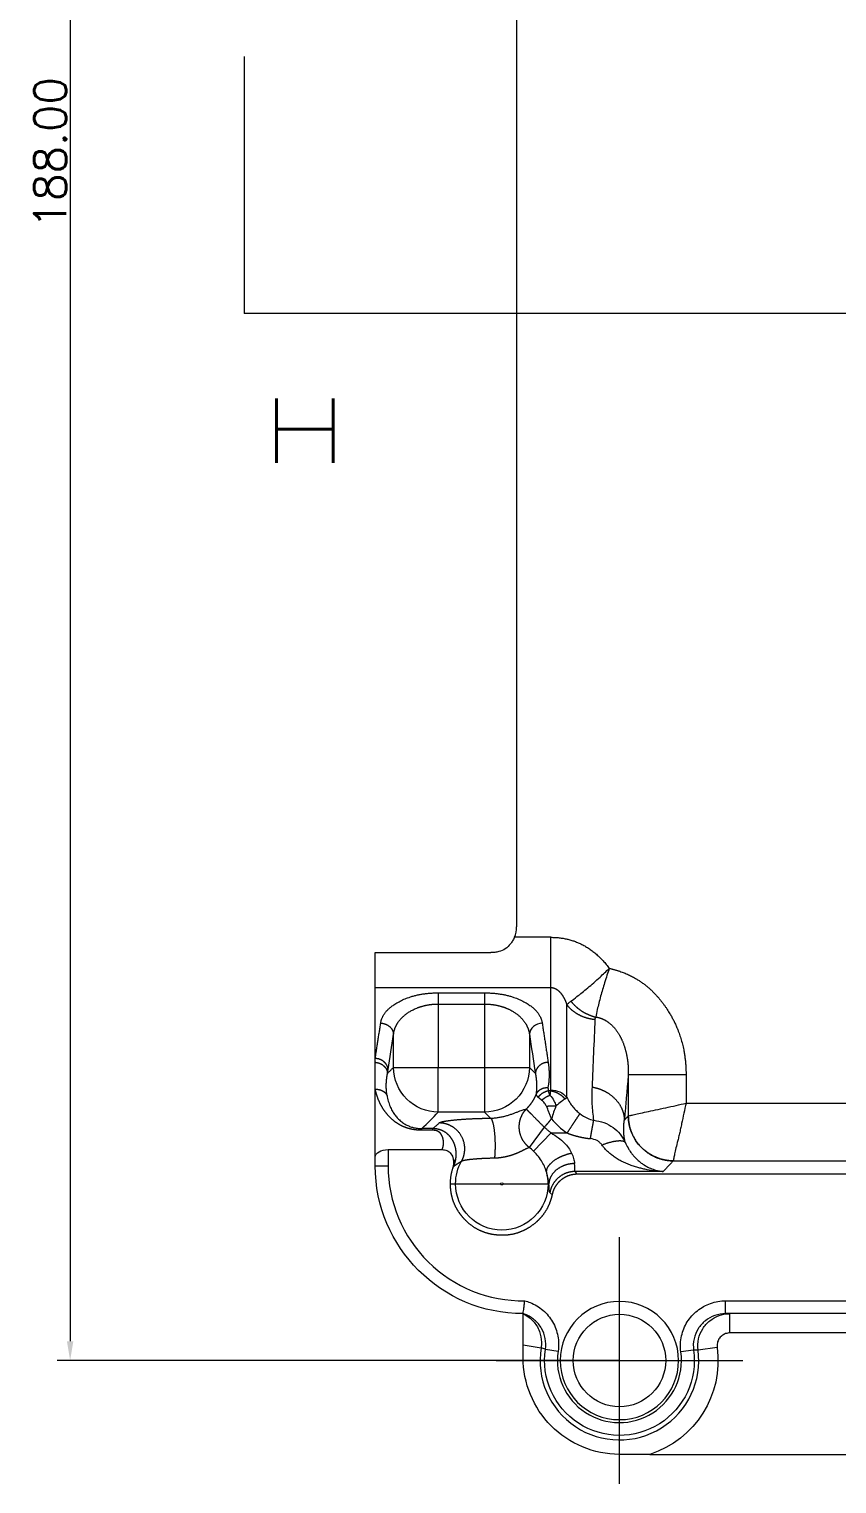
# Model space of a CAD drawing. Header units: millimetres. Extents: x 958 to 3026, y 447 to 1692.
# Drawn here: x 1349 to 1411.9, y 855.5 to 968.7 of the extents above; entities that cross this region are included whole.
import ezdxf
from ezdxf.lldxf.tags import DXFTag

# ---------------------------------------------------------------- set-up
doc = ezdxf.new("R2010")
doc.units = ezdxf.units.MM
for name, color, linetype, true_color in [('1', 7, 'Continuous', 0xffffff), ('2', 7, 'Continuous', 0xffffff), ('Top', 7, 'Continuous', 0xffffff)]:
    doc.layers.add(name, color=color, linetype=linetype, true_color=true_color)
doc.layers.add('尺寸线层2', color=3, linetype='Continuous')
doc.styles.get("Standard").update_dxf_attribs({"font": 'txt', "bigfont": 'gbcbig.shx'})
doc.styles.add('标准', font='txt.shx')
tags = doc.linetypes.add('PHANTOM', pattern=[50.5, 18, -6.5, 6.5, -6.5, 6.5, -6.5]).pattern_tags.tags
tags[14:15] = [DXFTag(74, 4), DXFTag(75, 0), DXFTag(340, '0'), DXFTag(46, 0.0), DXFTag(50, 0.0), DXFTag(44, 0.0), DXFTag(45, 0.0)]
tags[12:13] = [DXFTag(74, 4), DXFTag(75, 0), DXFTag(340, '0'), DXFTag(46, 0.0), DXFTag(50, 0.0), DXFTag(44, 0.0), DXFTag(45, 0.0)]
tags[10:11] = [DXFTag(74, 4), DXFTag(75, 0), DXFTag(340, '0'), DXFTag(46, 0.0), DXFTag(50, 0.0), DXFTag(44, 0.0), DXFTag(45, 0.0)]
tags[8:9] = [DXFTag(74, 4), DXFTag(75, 0), DXFTag(340, '0'), DXFTag(46, 0.0), DXFTag(50, 0.0), DXFTag(44, 0.0), DXFTag(45, 0.0)]
tags[6:7] = [DXFTag(74, 4), DXFTag(75, 0), DXFTag(340, '0'), DXFTag(46, 0.0), DXFTag(50, 0.0), DXFTag(44, 0.0), DXFTag(45, 0.0)]
tags[4:5] = [DXFTag(74, 4), DXFTag(75, 0), DXFTag(340, '0'), DXFTag(46, 0.0), DXFTag(50, 0.0), DXFTag(44, 0.0), DXFTag(45, 0.0)]
doc.dimstyles.new('小粟 Standard', dxfattribs={"dimtxt": 2.5, "dimasz": 1.5, "dimexe": 1, "dimexo": 0.05, "dimgap": 0.3, "dimtad": 1, "dimzin": 0, "dimdsep": 46, "dimtxsty": 'Standard', "dimcen": 0.09, "dimadec": 1, "dimazin": 0, "dimtfac": 1, "dimtmove": 0, "dimatfit": 3, "dimfxl": 1, "dimtolj": 1, "dimtzin": 0, "dimlwd": 13, "dimlwe": 13, "dimarcsym": 0})

# ---------------------------------------------------------------- blocks, each defined once
blk = doc.blocks.new('ASSORTED_DRAFT1')
at = {"color": 18, "lineweight": 18}
blk.add_solid([(372.33, 201.2), (372.86, 197.2), (371.8, 197.2), (372.33, 201.2)], dxfattribs=at)
blk = doc.blocks.new('*D81')
at = {"layer": 'Defpoints', "color": 0}
for p in [(1394.93, 1053.09), (1352.18, 865.09), (1394.93, 865.09)]:
    blk.add_point(p, dxfattribs=at)
at = {"layer": '尺寸线层2', "color": 0, "lineweight": 13}
for p, q in [((1394.88, 1053.09), (1351.18, 1053.09)), ((1352.18, 1051.59), (1352.18, 866.59)), ((1394.88, 865.09), (1351.18, 865.09))]:
    blk.add_line(p, q, dxfattribs=at)
at = {"layer": '尺寸线层2', "color": 0}
for points in [[(1351.93, 1051.59), (1352.43, 1051.59), (1352.18, 1053.09)], [(1351.93, 866.59), (1352.43, 866.59), (1352.18, 865.09)]]:
    blk.add_solid(points, dxfattribs=at)
at = {"layer": '尺寸线层2', "color": 0, "insert": (1350.63, 959.09), "char_height": 2.5, "attachment_point": 5, "rotation": 90, "style": '标准'}
blk.add_mtext('\\A1;188.00', dxfattribs=at)

msp = doc.modelspace()

# ---------------------------------------------------------------- linework, layer by layer
at = {"layer": '1', "color": 32, "linetype": 'Continuous', "lineweight": 13}
for p in [(1365.715, 966.584), (1563.426, 946.584)]:
    msp.add_line(p, (1365.715, 946.584), dxfattribs=at)
at = {"layer": '1', "color": 5, "linetype": 'PHANTOM', "lineweight": 13, "ltscale": 0.12}
msp.add_line((1385.326, 865.088), (1404.526, 865.088), dxfattribs=at)
at = {"layer": '2', "color": 7, "linetype": 'Continuous', "lineweight": 20}
for p, q in [((1386.926, 1019.338), (1386.926, 898.838)), ((1375.926, 896.838), (1384.926, 896.838)), ((1388.243, 881.386), (1389.611, 882.799)), ((1375.926, 880.238), (1375.926, 880.931)), ((1376.926, 881.504), (1381.132, 881.504)), ((1414.369, 879.586), (1391.642, 879.586)), ((1445.672, 868.738), (1403.181, 868.738)), ((1397.291, 857.788), (1451.562, 857.788))]:
    msp.add_line(p, q, dxfattribs=at)
at = {"layer": '2', "color": 155, "linetype": 'Continuous', "lineweight": 13}
for p, q in [((1389.58, 898.029), (1386.756, 898.029)), ((1375.926, 894.124), (1389.58, 894.124)), ((1380.83, 893.704), (1384.433, 893.704)), ((1389.58, 886.152), (1389.58, 894.124)), ((1380.83, 892.837), (1380.83, 887.901)), ((1380.83, 892.837), (1384.433, 892.837)), ((1384.433, 892.837), (1384.433, 887.901)), ((1390.827, 885.574), (1390.827, 892.787)), ((1377.343, 887.901), (1377.343, 890.484)), ((1387.92, 890.484), (1387.92, 887.901)), ((1377.343, 887.901), (1380.83, 887.901)), ((1380.83, 884.414), (1380.83, 887.901)), ((1380.83, 887.901), (1384.433, 887.901)), ((1384.433, 887.901), (1387.92, 887.901)), ((1384.433, 887.901), (1384.433, 884.414)), ((1395.617, 887.339), (1395.617, 884.131)), ((1400.111, 887.339), (1400.111, 885.129)), ((1389.563, 886.089), (1389.4, 886.089)), ((1384.433, 884.414), (1380.83, 884.414)), ((1400.111, 885.129), (1413.214, 885.129)), ((1389.076, 883.254), (1387.899, 881.679)), ((1380.407, 883.14), (1379.556, 883.14)), ((1380.407, 883.012), (1379.556, 883.012)), ((1389.611, 882.799), (1390.854, 882.799)), ((1376.926, 881.504), (1376.926, 880.238)), ((1375.926, 880.238), (1376.926, 880.238)), ((1398.336, 879.803), (1391.478, 879.803)), ((1399.113, 880.636), (1413.214, 880.636)), ((1381.776, 878.838), (1382.176, 878.838)), ((1382.176, 878.838), (1385.672, 878.838)), ((1385.881, 878.838), (1389.377, 878.838)), ((1389.436, 878.838), (1389.377, 878.838)), ((1403.181, 868.738), (1403.181, 869.738)), ((1403.181, 869.738), (1445.672, 869.738)), ((1403.525, 867.238), (1403.525, 868.738)), ((1387.426, 866.303), (1388.83, 866.075)), ((1413.226, 867.238), (1403.525, 867.238)), ((1389.165, 865.969), (1390.153, 865.818)), ((1400.699, 865.893), (1399.709, 865.755)), ((1402.532, 866.106), (1401.047, 865.907))]:
    msp.add_line(p, q, dxfattribs=at)
at = {"layer": '2', "color": 7, "linetype": 'Continuous', "lineweight": 20, "extrusion": (0, 0, -1)}
msp.add_circle((-1394.926, 865.088), 4.6, dxfattribs=at)
at = {"layer": '2', "color": 7, "linetype": 'Continuous', "lineweight": 20}
msp.add_circle((1394.926, 865.088), 3.6, dxfattribs=at)
at = {"layer": '2', "color": 155, "linetype": 'Continuous', "lineweight": 13}
for centre, radius, start, end in [((1385.776, 878.838), 3.546, 45.93328, 53.23075), ((1387.426, 880.238), 10.5, 180, 270.73544), ((1385.776, 878.838), 3.6, 0, 14.03539), ((1394.926, 865.088), 6.176, 170.80257, 7.62041), ((1394.926, 865.088), 4.829, 171.30398, 7.94053)]:
    msp.add_arc(centre, radius, start, end, dxfattribs=at)
at = {"layer": '2', "color": 7, "linetype": 'Continuous', "lineweight": 20, "extrusion": (0, 0, -1)}
msp.add_arc((-1387.426, 880.238), 11.5, 270, 0, dxfattribs=at)
at = {"layer": '2', "color": 155, "linetype": 'Continuous', "lineweight": 13, "extrusion": (0, 0, -1)}
for centre, radius, start, end in [((-1385.776, 878.838), 3.6, 0, 29.44379), ((-1385.776, 878.838), 3.6, 180, 0), ((-1394.926, 865.088), 5.828, 172.05947, 8.69602), ((-1394.926, 865.088), 7.673, 172.37959, 252.0507)]:
    msp.add_arc(centre, radius, start, end, dxfattribs=at)
at = {"layer": '2', "color": 7, "linetype": 'Continuous', "lineweight": 20, "extrusion": (0, 0, -1)}
msp.add_ellipse((1376.926, 880.931), major_axis=(-1, 0), ratio=0.5727054, start_param=0, end_param=1.5707963, dxfattribs=at)
at = {"layer": '2', "color": 7, "linetype": 'Continuous', "lineweight": 20}
for points, degree, knots in [([(1386.756, 898.029), (1386.711, 897.936), (1386.623, 897.754), (1386.403, 897.435), (1386.058, 897.11), (1385.62, 896.921), (1385.299, 896.861), (1385.096, 896.841), (1384.991, 896.839), (1384.926, 896.838)], 3, [0, 0, 0, 0, 0.1332817, 0.2596406, 0.4983963, 0.7371991, 0.8643377, 0.9174623, 1, 1, 1, 1]), ([(1391.15, 893.057), (1391.298, 893.168), (1391.651, 893.433), (1392.436, 894.065), (1393.324, 894.838), (1393.897, 895.381), (1394.139, 895.61)], 3, [0, 0, 0, 0, 0.2117406, 0.5021354, 0.78966, 1, 1, 1, 1]), ([(1394.139, 895.61), (1394.078, 895.433), (1393.95, 895.06), (1393.713, 894.32), (1393.436, 893.376), (1393.206, 892.442), (1393.117, 892.01), (1393.079, 891.825)], 3, [0, 0, 0, 0, 0.1182801, 0.2491641, 0.4981889, 0.7850853, 1, 1, 1, 1]), ([(1389.58, 894.124), (1389.706, 894.124), (1389.832, 894.098), (1389.955, 894.045), (1390.25, 893.852), (1390.5, 893.531), (1390.63, 893.304), (1390.738, 893.054), (1390.827, 892.787)], 5, [0, 0, 0, 0, 0, 0, 0.3975342, 0.3975342, 0.3975342, 1, 1, 1, 1, 1, 1]), ([(1380.83, 884.414), (1379.921, 884.421), (1379.018, 884.8), (1377.729, 886.09), (1377.35, 886.993), (1377.343, 887.901)], 3, [0, 0, 0, 0, 0.5, 0.5, 1, 1, 1, 1]), ([(1387.92, 887.901), (1387.913, 886.993), (1387.534, 886.09), (1386.245, 884.8), (1385.342, 884.421), (1384.433, 884.414)], 3, [0, 0, 0, 0, 0.5, 0.5, 1, 1, 1, 1]), ([(1387.899, 881.679), (1387.637, 881.886), (1387.417, 882.15), (1387.254, 882.457), (1387.065, 883.121), (1387.152, 883.803), (1387.267, 884.129), (1387.445, 884.419), (1387.674, 884.659)], 5, [0, 0, 0, 0, 0, 0, 0.5, 0.5, 0.5, 1, 1, 1, 1, 1, 1]), ([(1389.639, 883.914), (1389.606, 884), (1389.541, 884.17), (1389.41, 884.5), (1389.311, 884.733), (1389.247, 884.887)], 3, [0, 0, 0, 0, 0.2578366, 0.5103683, 1, 1, 1, 1]), ([(1389.984, 884.906), (1389.925, 884.743), (1389.808, 884.422), (1389.695, 884.081), (1389.639, 883.914)], 3, [0, 0, 0, 0, 0.50729, 1, 1, 1, 1]), ([(1381.132, 881.504), (1381.258, 881.489), (1381.515, 881.457), (1381.856, 881.185), (1381.955, 880.915), (1382.008, 880.769)], 3, [0, 0, 0, 0, 0.3050708, 0.6268188, 1, 1, 1, 1]), ([(1385.205, 880.862), (1385.266, 880.864), (1385.334, 880.866), (1385.423, 880.871), (1385.609, 880.887), (1385.748, 880.906), (1385.805, 880.915), (1385.885, 880.928), (1385.954, 880.941), (1385.978, 880.946), (1386.079, 880.966), (1386.162, 880.985), (1386.219, 880.999), (1386.404, 881.047), (1386.545, 881.091), (1386.635, 881.122), (1386.904, 881.219), (1387.099, 881.305), (1387.218, 881.361), (1387.49, 881.494), (1387.676, 881.591), (1387.768, 881.636), (1387.842, 881.665), (1387.899, 881.679)], 5, [0, 0, 0, 0, 0, 0, 0.0277996, 0.0277996, 0.0277996, 0.0533698, 0.0533698, 0.0533698, 0.0684282, 0.0684282, 0.0684282, 0.1194469, 0.1194469, 0.1194469, 0.2442093, 0.2442093, 0.2442093, 0.5307488, 0.5307488, 0.5307488, 1, 1, 1, 1, 1, 1]), ([(1398.336, 879.803), (1398.127, 879.815), (1397.704, 879.837), (1397.178, 879.92), (1396.753, 880.01), (1396.43, 880.093), (1396.153, 880.175), (1395.936, 880.246), (1395.581, 880.368), (1395.183, 880.537), (1394.747, 880.783), (1394.455, 880.978), (1394.191, 881.186), (1393.954, 881.405), (1393.743, 881.63), (1393.619, 881.792), (1393.56, 881.87)], 3, [0, 0, 0, 0, 0.1217853, 0.2458953, 0.3087614, 0.3721157, 0.4359192, 0.4725654, 0.5001327, 0.6453621, 0.7128242, 0.7768779, 0.8375648, 0.8949349, 0.9490518, 1, 1, 1, 1]), ([(1382.641, 880.608), (1382.682, 880.642), (1382.785, 880.676), (1382.951, 880.709), (1383.384, 880.769), (1384.021, 880.817), (1384.373, 880.838), (1384.774, 880.854), (1385.205, 880.862)], 5, [0, 0, 0, 0, 0, 0, 0.5131493, 0.5131493, 0.5131493, 1, 1, 1, 1, 1, 1]), ([(1389.689, 878.004), (1389.649, 877.817), (1389.54, 877.461), (1389.334, 876.954), (1389.011, 876.457), (1388.745, 876.142), (1388.393, 875.795), (1387.895, 875.433), (1387.472, 875.203), (1386.958, 874.99), (1386.27, 874.845), (1385.638, 874.831), (1385.073, 874.89), (1384.605, 875.002), (1384.08, 875.187), (1383.472, 875.54), (1382.993, 875.952), (1382.686, 876.292), (1382.426, 876.631), (1382.143, 877.114), (1381.905, 877.736), (1381.809, 878.274), (1381.776, 878.646), (1381.776, 878.838)], 2, [0, 0, 0, 0.03125, 0.0625, 0.125, 0.1658163, 0.1964286, 0.25, 0.2966472, 0.3316327, 0.3928571, 0.4540816, 0.5, 0.5466472, 0.5816327, 0.6428571, 0.7040816, 0.75, 0.7785714, 0.8214286, 0.875, 0.9375, 0.96875, 1, 1, 1]), ([(1391.642, 879.586), (1391.554, 879.586), (1391.382, 879.572), (1391.132, 879.53), (1390.795, 879.411), (1390.503, 879.236), (1390.323, 879.09), (1390.179, 878.955), (1390.011, 878.756), (1389.85, 878.493), (1389.757, 878.256), (1389.707, 878.091), (1389.689, 878.004)], 2, [0, 0, 0, 0.0625, 0.125, 0.25, 0.3928571, 0.5, 0.5571429, 0.6428571, 0.75, 0.875, 0.9375, 1, 1, 1]), ([(1387.426, 868.738), (1387.426, 868.738), (1387.429, 868.757), (1387.44, 868.83), (1387.448, 868.885), (1387.468, 869.022), (1387.48, 869.107), (1387.505, 869.295), (1387.519, 869.401), (1387.542, 869.581), (1387.551, 869.654), (1387.56, 869.731), (1387.561, 869.735), (1387.561, 869.739)], 3, [0, 0, 0, 0, 0.2121859, 0.2121859, 0.4242994, 0.4242994, 0.6375488, 0.6375488, 0.8529855, 0.8529855, 0.9921279, 0.9921279, 1, 1, 1, 1]), ([(1387.426, 868.738), (1387.596, 868.658), (1387.758, 868.559), (1388.127, 868.27), (1388.32, 868.056), (1388.564, 867.673), (1388.643, 867.515), (1388.802, 867.09), (1388.856, 866.808), (1388.865, 866.377), (1388.855, 866.225), (1388.83, 866.075)], 3, [0, 0, 0, 0, 0.1744093, 0.1744093, 0.4365229, 0.4365229, 0.598273, 0.598273, 0.8595889, 0.8595889, 1, 1, 1, 1]), ([(1387.426, 866.303), (1387.426, 866.837), (1387.426, 867.383), (1387.426, 868.375), (1387.426, 868.738), (1387.426, 868.738)], 3, [0, 0, 0, 0, 0.5, 0.5, 1, 1, 1, 1]), ([(1389.165, 865.969), (1389.208, 866.245), (1389.203, 866.532), (1389.1, 867.081), (1389, 867.351), (1388.721, 867.835), (1388.538, 868.057), (1388.114, 868.423), (1387.867, 868.572), (1387.547, 868.698), (1387.487, 868.719), (1387.426, 868.738)], 3, [0, 0, 0, 0, 0.2362992, 0.2362992, 0.4726551, 0.4726551, 0.7095276, 0.7095276, 0.9470482, 0.9470482, 1, 1, 1, 1]), ([(1403.181, 868.738), (1402.9, 868.738), (1402.615, 868.69), (1402.085, 868.504), (1401.833, 868.364), (1401.394, 868.014), (1401.203, 867.799), (1400.906, 867.323), (1400.796, 867.057), (1400.67, 866.494), (1400.657, 866.188), (1400.699, 865.893)], 3, [0, 0, 0, 0, 0.1978192, 0.1978192, 0.3955931, 0.3955931, 0.5931601, 0.5931601, 0.7903852, 0.7903852, 1, 1, 1, 1]), ([(1401.047, 865.907), (1401.009, 866.197), (1401.022, 866.498), (1401.147, 867.057), (1401.256, 867.323), (1401.552, 867.798), (1401.743, 868.014), (1402.18, 868.364), (1402.432, 868.504), (1402.924, 868.677), (1403.166, 868.724), (1403.446, 868.737), (1403.485, 868.738), (1403.525, 868.738)], 3, [0, 0, 0, 0, 0.2073455, 0.2073455, 0.4055191, 0.4055191, 0.6038918, 0.6038918, 0.8023156, 0.8023156, 0.97253, 0.97253, 1, 1, 1, 1]), ([(1394.926, 857.788), (1392.941, 857.788), (1390.996, 858.61), (1388.237, 861.383), (1387.426, 863.349), (1387.426, 865.307)], 3, [0, 0, 0, 0, 0.5, 0.5, 1, 1, 1, 1])]:
    msp.add_open_spline(points, degree=degree, knots=knots, dxfattribs=at)
for points, degree in [([(1386.756, 898.029), (1386.868, 898.283), (1386.926, 898.561), (1386.926, 898.838)], 3), ([(1375.926, 894.124), (1375.926, 895.047), (1375.926, 896.838)], 2), ([(1375.926, 888.6), (1375.926, 894.124)], 1), ([(1375.926, 888.302), (1375.926, 888.6)], 1), ([(1375.926, 886.204), (1375.926, 888.302)], 1), ([(1375.926, 881.504), (1375.926, 886.204)], 1), ([(1375.926, 880.931), (1375.926, 881.504)], 1), ([(1381.776, 878.838), (1381.776, 879.47), (1381.971, 880.072)], 2), ([(1381.971, 880.072), (1382.087, 880.428), (1382.008, 880.769)], 2), ([(1382.036, 880.213), (1382.149, 880.296), (1382.265, 880.377), (1382.386, 880.456), (1382.511, 880.533), (1382.641, 880.608)], 5), ([(1387.426, 865.307), (1387.426, 865.639), (1387.426, 865.971), (1387.426, 866.303)], 3), ([(1397.291, 857.788), (1396.503, 857.788), (1395.715, 857.788), (1394.926, 857.788)], 3)]:
    msp.add_open_spline(points, degree=degree, dxfattribs=at)
at = {"layer": '2', "color": 155, "linetype": 'Continuous', "lineweight": 13}
for points, degree in [([(1389.58, 894.124), (1389.58, 894.908), (1389.58, 896.453), (1389.58, 898.029)], 3), ([(1389.58, 898.029), (1392.343, 898.029), (1394.139, 895.61)], 2), ([(1380.83, 893.704), (1380.83, 893.53), (1380.83, 893.187), (1380.83, 892.837)], 3), ([(1384.433, 893.704), (1384.433, 893.6), (1384.433, 893.448), (1384.433, 893.257), (1384.433, 893.047), (1384.433, 892.837)], 5), ([(1390.827, 892.787), (1391.124, 892.402), (1391.519, 892.074), (1391.993, 891.829), (1392.514, 891.684), (1393.045, 891.641)], 5), ([(1391.149, 893.057), (1391.434, 892.695), (1391.787, 892.376), (1392.193, 892.117), (1392.632, 891.931), (1393.079, 891.825)], 5), ([(1375.926, 888.6), (1376.347, 891.352)], 1), ([(1376.347, 891.352), (1376.651, 891.34), (1376.956, 891.228), (1377.2, 891.015), (1377.33, 890.749), (1377.343, 890.484)], 5), ([(1388.916, 891.352), (1388.409, 891.333), (1387.942, 890.926), (1387.92, 890.484)], 3), ([(1388.916, 891.352), (1389.382, 888.303)], 1), ([(1392.818, 886.369), (1392.894, 888.126), (1392.969, 889.884), (1393.045, 891.641)], 3), ([(1393.045, 891.641), (1393.047, 891.68), (1393.051, 891.718), (1393.057, 891.755), (1393.067, 891.791), (1393.079, 891.825)], 5), ([(1376.923, 887.733), (1377.063, 888.65), (1377.203, 889.567), (1377.343, 890.484)], 3), ([(1387.92, 890.484), (1388.075, 889.468), (1388.231, 888.452), (1388.386, 887.435)], 3), ([(1376.923, 887.733), (1376.909, 887.998), (1376.78, 888.263), (1376.536, 888.476), (1376.231, 888.589), (1375.926, 888.6)], 5), ([(1375.926, 888.302), (1376.222, 888.279), (1376.512, 888.161), (1376.742, 887.951), (1376.864, 887.693), (1376.877, 887.435)], 5), ([(1376.877, 887.435), (1377.343, 887.901)], 1), ([(1376.877, 887.435), (1376.886, 887.494), (1376.895, 887.554), (1376.904, 887.613), (1376.914, 887.673), (1376.923, 887.733)], 5), ([(1388.386, 887.435), (1388.231, 887.591), (1388.075, 887.746), (1387.92, 887.901)], 3), ([(1389.382, 888.303), (1389.077, 888.292), (1388.773, 888.179), (1388.528, 887.966), (1388.399, 887.701), (1388.386, 887.435)], 5), ([(1376.839, 885.729), (1376.784, 886.071), (1376.762, 886.42), (1376.774, 886.762), (1376.812, 887.097), (1376.877, 887.435)], 5), ([(1388.386, 887.435), (1388.447, 887.113), (1388.484, 886.789), (1388.496, 886.464), (1388.482, 886.139), (1388.437, 885.814)], 5), ([(1395.617, 887.339), (1395.31, 883.802)], 1), ([(1375.926, 886.204), (1376.158, 886.216), (1376.389, 886.17), (1376.594, 886.063), (1376.747, 885.909), (1376.839, 885.729)], 5), ([(1388.437, 885.814), (1388.333, 885.555), (1388.203, 885.307), (1388.048, 885.073), (1387.871, 884.856), (1387.674, 884.659)], 5), ([(1389.358, 886.309), (1389.123, 886.32), (1388.888, 886.271), (1388.68, 886.159), (1388.526, 886), (1388.437, 885.814)], 5), ([(1388.437, 885.814), (1388.44, 885.776), (1388.458, 885.733), (1388.492, 885.686), (1388.542, 885.635), (1388.61, 885.58)], 5), ([(1388.61, 885.58), (1388.714, 885.737), (1388.856, 885.878), (1389.027, 885.988), (1389.214, 886.059), (1389.4, 886.089)], 5), ([(1388.61, 885.58), (1388.656, 885.542), (1388.708, 885.5), (1388.765, 885.452), (1388.826, 885.401), (1388.891, 885.345)], 5), ([(1388.891, 885.345), (1388.991, 885.449), (1389.108, 885.544), (1389.239, 885.626), (1389.376, 885.69), (1389.513, 885.735)], 5), ([(1389.358, 886.309), (1389.4, 886.089)], 1), ([(1389.513, 885.735), (1389.487, 885.818), (1389.463, 885.895), (1389.44, 885.966), (1389.419, 886.031), (1389.4, 886.089)], 5), ([(1389.563, 886.089), (1389.555, 886.032), (1389.546, 885.967), (1389.536, 885.896), (1389.525, 885.818), (1389.513, 885.735)], 5), ([(1389.58, 886.152), (1389.58, 886.139), (1389.578, 886.126), (1389.575, 886.113), (1389.57, 886.101), (1389.563, 886.089)], 5), ([(1389.563, 886.089), (1389.82, 886.053), (1390.076, 885.965), (1390.316, 885.829), (1390.522, 885.652), (1390.684, 885.45)], 5), ([(1389.58, 886.152), (1390.071, 886.152), (1390.554, 885.928), (1390.827, 885.574)], 3), ([(1390.684, 885.45), (1390.722, 885.479), (1390.756, 885.506), (1390.785, 885.531), (1390.809, 885.553), (1390.827, 885.574)], 5), ([(1379.556, 883.14), (1379.98, 883.565), (1380.405, 883.99), (1380.83, 884.414)], 3), ([(1384.433, 884.414), (1384.587, 884.261), (1384.74, 884.107), (1384.894, 883.954)], 3), ([(1387.674, 884.659), (1387.724, 884.608), (1387.921, 884.411), (1388.258, 884.074), (1388.667, 883.664), (1389.076, 883.254)], 5), ([(1389.247, 884.887), (1389.387, 884.904), (1389.537, 884.914), (1389.692, 884.918), (1389.843, 884.915), (1389.984, 884.906)], 5), ([(1391.841, 884.309), (1391.735, 884.146), (1391.566, 883.888), (1391.346, 883.552), (1391.1, 883.176), (1390.854, 882.799)], 5), ([(1380.407, 883.14), (1380.901, 883.582)], 1), ([(1389.076, 883.254), (1389.199, 883.377), (1389.317, 883.504), (1389.43, 883.637), (1389.537, 883.773), (1389.639, 883.914)], 5), ([(1389.076, 883.254), (1389.611, 882.799)], 1), ([(1389.639, 883.914), (1389.978, 883.489), (1390.385, 883.106), (1390.854, 882.799)], 3), ([(1392.67, 882.36), (1392.73, 882.715), (1392.79, 883.058), (1392.846, 883.365), (1392.894, 883.612), (1392.931, 883.788)], 5), ([(1395.375, 882.08), (1395.289, 882.431), (1395.245, 882.782), (1395.238, 883.128), (1395.26, 883.467), (1395.31, 883.802)], 5), ([(1395.31, 883.802), (1395.617, 884.131)], 1), ([(1379.556, 883.012), (1379.556, 883.055), (1379.556, 883.09), (1379.556, 883.116), (1379.556, 883.133), (1379.556, 883.14)], 5), ([(1380.407, 883.012), (1380.407, 883.084), (1380.407, 883.128), (1380.407, 883.14)], 3), ([(1390.854, 882.799), (1391.196, 882.665), (1391.55, 882.553), (1391.915, 882.463), (1392.29, 882.398), (1392.67, 882.36)], 5), ([(1393.56, 881.87), (1394.07, 882.07), (1394.58, 882.211), (1395.008, 882.26), (1395.278, 882.209), (1395.375, 882.08)], 5), ([(1381.971, 880.072), (1381.984, 880.1), (1381.996, 880.128), (1382.009, 880.157), (1382.023, 880.185), (1382.036, 880.213)], 5), ([(1382.008, 880.769), (1382.053, 880.659), (1382.08, 880.544), (1382.086, 880.429), (1382.071, 880.317), (1382.036, 880.213)], 5), ([(1391.478, 879.803), (1390.922, 879.802), (1390.367, 879.608), (1389.902, 879.22), (1389.612, 878.708), (1389.512, 878.162)], 5), ([(1391.478, 879.803), (1391.454, 879.822), (1391.446, 879.892), (1391.452, 880.014), (1391.458, 880.191), (1391.434, 880.423)], 5), ([(1391.642, 879.586), (1391.61, 879.629), (1391.577, 879.673), (1391.544, 879.716), (1391.511, 879.76), (1391.478, 879.803)], 5), ([(1399.113, 880.635), (1398.336, 879.803)], 1), ([(1385.672, 878.838), (1385.672, 878.948), (1385.881, 878.948), (1385.881, 878.838)], 3), ([(1385.881, 878.838), (1385.881, 878.729), (1385.672, 878.729), (1385.672, 878.838)], 3), ([(1389.689, 878.004), (1389.63, 878.057), (1389.571, 878.109), (1389.512, 878.162)], 3)]:
    msp.add_open_spline(points, degree=degree, dxfattribs=at)
for points, degree, knots in [([(1394.139, 895.61), (1394.856, 895.458), (1396.144, 894.893), (1397.858, 893.657), (1398.711, 892.312), (1399.411, 891.208), (1399.936, 889.343), (1400.111, 888.03), (1400.111, 887.339)], 2, [0, 0, 0, 0.125, 0.25, 0.5, 0.5, 0.75, 0.875, 1, 1, 1]), ([(1376.347, 891.352), (1376.487, 892.27), (1377.612, 892.929), (1378.937, 893.704), (1380.83, 893.704)], 2, [0, 0, 0, 0.5, 0.5, 1, 1, 1]), ([(1384.433, 893.704), (1386.327, 893.704), (1387.651, 892.929), (1388.776, 892.27), (1388.916, 891.352)], 2, [0, 0, 0, 0.5, 0.5, 1, 1, 1]), ([(1377.343, 890.484), (1377.392, 890.899), (1377.557, 891.31), (1377.834, 891.702), (1378.501, 892.287), (1379.488, 892.672), (1379.916, 892.782), (1380.373, 892.837), (1380.83, 892.837)], 5, [0, 0, 0, 0, 0, 0, 0.6122807, 0.6122807, 0.6122807, 1, 1, 1, 1, 1, 1]), ([(1384.433, 892.837), (1384.995, 892.837), (1385.557, 892.754), (1386.065, 892.588), (1386.969, 892.137), (1387.543, 891.529), (1387.752, 891.19), (1387.878, 890.839), (1387.92, 890.484)], 5, [0, 0, 0, 0, 0, 0, 0.4770735, 0.4770735, 0.4770735, 1, 1, 1, 1, 1, 1]), ([(1390.827, 892.787), (1390.868, 892.826), (1390.949, 892.904), (1391.083, 893.006), (1391.15, 893.057)], 3, [0, 0, 0, 0, 0.5057843, 1, 1, 1, 1]), ([(1393.079, 891.825), (1393.43, 891.782), (1393.772, 891.656), (1394.084, 891.453), (1394.601, 890.971), (1394.985, 890.35), (1395.137, 890.037), (1395.406, 889.332), (1395.557, 888.579), (1395.607, 888.168), (1395.626, 887.753), (1395.617, 887.339)], 5, [0, 0, 0, 0, 0, 0, 0.3427772, 0.3427772, 0.3427772, 0.6474153, 0.6474153, 0.6474153, 1, 1, 1, 1, 1, 1]), ([(1389.382, 888.303), (1389.54, 887.267), (1389.358, 886.309), (1389.358, 886.309)], 2, [0, 0, 0, 0.9999675, 1, 1, 1]), ([(1400.111, 887.339), (1398.97, 887.339), (1397.835, 887.339), (1396.182, 887.339), (1395.673, 887.339), (1395.617, 887.339)], 3, [0, 0, 0, 0, 0.5, 0.5, 1, 1, 1, 1]), ([(1379.556, 883.012), (1379.512, 883.012), (1379.404, 883.014), (1379.234, 883.023), (1379.011, 883.046), (1378.81, 883.08), (1378.596, 883.127), (1378.379, 883.193), (1378.129, 883.284), (1377.777, 883.457), (1377.449, 883.68), (1377.139, 883.94), (1376.853, 884.25), (1376.738, 884.398), (1376.443, 884.78), (1376.138, 885.457), (1375.982, 885.944), (1375.926, 886.204)], 2, [0, 0, 0, 0.0125, 0.03125, 0.0625, 0.0982143, 0.125, 0.1658163, 0.1964286, 0.25, 0.3214286, 0.375, 0.4464286, 0.5, 0.5, 0.75, 0.875, 1, 1, 1]), ([(1376.839, 885.729), (1376.868, 885.576), (1376.924, 885.289), (1377.064, 884.887), (1377.226, 884.544), (1377.41, 884.249), (1377.616, 883.99), (1377.848, 883.763), (1378.1, 883.569), (1378.37, 883.411), (1378.653, 883.289), (1378.947, 883.203), (1379.25, 883.15), (1379.456, 883.143), (1379.556, 883.14)], 3, [0, 0, 0, 0, 0.1526305, 0.2872332, 0.4037226, 0.5020935, 0.5921588, 0.6730068, 0.7449777, 0.8085639, 0.8644957, 0.9138684, 0.958295, 1, 1, 1, 1]), ([(1389.513, 885.735), (1389.513, 885.735), (1389.632, 885.619), (1389.834, 885.367), (1389.939, 885.043), (1389.984, 884.906)], 3, [0, 0, 0, 0, 0.0000422, 0.5782111, 1, 1, 1, 1]), ([(1390.684, 885.45), (1390.599, 885.387), (1390.415, 885.248), (1390.135, 885.026), (1389.984, 884.906)], 3, [0, 0, 0, 0, 0.4572496, 1, 1, 1, 1]), ([(1390.827, 885.574), (1390.901, 885.437), (1391.042, 885.175), (1391.297, 884.83), (1391.559, 884.54), (1391.751, 884.383), (1391.841, 884.309)], 3, [0, 0, 0, 0, 0.2856885, 0.5482345, 0.7865354, 1, 1, 1, 1]), ([(1392.931, 883.788), (1392.884, 884.209), (1392.786, 885.077), (1392.807, 885.93), (1392.818, 886.369)], 3, [0, 0, 0, 0, 0.485723, 1, 1, 1, 1]), ([(1392.818, 886.369), (1393.225, 886.3), (1393.619, 886.17), (1393.986, 885.982), (1394.634, 885.505), (1395.067, 884.87), (1395.219, 884.524), (1395.301, 884.163), (1395.31, 883.802)], 5, [0, 0, 0, 0, 0, 0, 0.4994929, 0.4994929, 0.4994929, 1, 1, 1, 1, 1, 1]), ([(1384.894, 883.954), (1384.996, 883.958), (1385.198, 883.966), (1385.507, 884.006), (1385.807, 884.061), (1386.095, 884.132), (1386.368, 884.213), (1386.625, 884.3), (1386.865, 884.39), (1387.158, 884.506), (1387.459, 884.628), (1387.6, 884.648), (1387.674, 884.659)], 3, [0, 0, 0, 0, 0.060568, 0.1207614, 0.182874, 0.2490591, 0.3211689, 0.4007038, 0.4888393, 0.5864857, 0.7856556, 1, 1, 1, 1]), ([(1389.247, 884.887), (1389.2, 884.973), (1389.097, 885.16), (1388.963, 885.28), (1388.891, 885.345)], 3, [0, 0, 0, 0, 0.4579126, 1, 1, 1, 1]), ([(1391.841, 884.309), (1392.032, 884.177), (1392.367, 883.945), (1392.761, 883.835), (1392.931, 883.788)], 3, [0, 0, 0, 0, 0.5689329, 1, 1, 1, 1]), ([(1395.618, 884.131), (1395.645, 884.137), (1395.702, 884.151), (1395.981, 884.215), (1396.417, 884.31), (1397.201, 884.484), (1398.227, 884.698), (1399.318, 884.933), (1399.854, 885.066), (1400.111, 885.129)], 3, [0, 0, 0, 0, 0.1155884, 0.2386253, 0.3676232, 0.500526, 0.7601048, 0.8850283, 1, 1, 1, 1]), ([(1400.111, 885.129), (1400.054, 884.865), (1399.936, 884.322), (1399.796, 883.655), (1399.683, 883.132), (1399.598, 882.749), (1399.513, 882.385), (1399.403, 881.958), (1399.288, 881.491), (1399.211, 881.126), (1399.165, 880.899), (1399.139, 880.766), (1399.12, 880.672), (1399.115, 880.648), (1399.113, 880.636)], 3, [0, 0, 0, 0, 0.1173161, 0.2408699, 0.3045611, 0.3691558, 0.434374, 0.4999178, 0.6165452, 0.7405087, 0.8045562, 0.8694307, 0.9347196, 1, 1, 1, 1]), ([(1380.901, 883.582), (1380.922, 883.599), (1380.99, 883.632), (1381.134, 883.68), (1381.458, 883.743), (1381.886, 883.797), (1382.11, 883.819), (1382.429, 883.85), (1383.067, 883.893), (1383.713, 883.924), (1384.286, 883.942), (1384.686, 883.951), (1384.894, 883.954)], 2, [0, 0, 0, 0.0625, 0.125, 0.25, 0.3928571, 0.5, 0.5, 0.6428571, 0.75, 0.875, 0.9375, 1, 1, 1]), ([(1382.641, 880.608), (1382.841, 880.968), (1382.948, 881.381), (1382.942, 881.815), (1382.708, 882.639), (1382.104, 883.249), (1381.728, 883.467), (1381.315, 883.579), (1380.901, 883.582)], 5, [0, 0, 0, 0, 0, 0, 0.5, 0.5, 0.5, 1, 1, 1, 1, 1, 1]), ([(1384.894, 883.954), (1384.967, 883.918), (1385.04, 883.777), (1385.106, 883.531), (1385.214, 882.881), (1385.256, 882.044), (1385.257, 881.612), (1385.239, 881.208), (1385.205, 880.862)], 5, [0, 0, 0, 0, 0, 0, 0.5, 0.5, 0.5, 1, 1, 1, 1, 1, 1]), ([(1392.931, 883.788), (1393.201, 883.743), (1393.741, 883.654), (1394.437, 883.262), (1395.006, 882.737), (1395.252, 882.3), (1395.375, 882.08)], 3, [0, 0, 0, 0, 0.2581787, 0.5169665, 0.7571295, 1, 1, 1, 1]), ([(1399.113, 880.635), (1398.199, 880.638), (1397.291, 881.016), (1395.997, 882.309), (1395.619, 883.217), (1395.617, 884.131)], 3, [0, 0, 0, 0, 0.5, 0.5, 1, 1, 1, 1]), ([(1395.618, 884.131), (1395.619, 883.583), (1395.728, 883.035), (1395.944, 882.515), (1396.569, 881.587), (1397.497, 880.962), (1398.017, 880.746), (1398.565, 880.637), (1399.113, 880.636)], 5, [0, 0, 0, 0, 0, 0, 0.5, 0.5, 0.5, 1, 1, 1, 1, 1, 1]), ([(1382.036, 880.213), (1382.161, 880.513), (1382.23, 880.818), (1382.254, 881.126), (1382.22, 881.592), (1382.048, 882.056), (1381.972, 882.211), (1381.831, 882.438), (1381.62, 882.657), (1381.545, 882.725), (1381.35, 882.882), (1381.08, 883.019), (1380.902, 883.095), (1380.65, 883.14), (1380.407, 883.14)], 5, [0, 0, 0, 0, 0, 0, 0.4885662, 0.4885662, 0.4885662, 0.7357042, 0.7357042, 0.7357042, 0.8504243, 0.8504243, 0.8504243, 1, 1, 1, 1, 1, 1]), ([(1381.132, 881.504), (1381.173, 881.608), (1381.224, 881.814), (1381.253, 882.119), (1381.208, 882.317), (1381.169, 882.49), (1381.072, 882.673), (1381.02, 882.745), (1380.966, 882.807), (1380.91, 882.855), (1380.857, 882.895), (1380.794, 882.93), (1380.751, 882.949), (1380.719, 882.962), (1380.678, 882.975), (1380.64, 882.986), (1380.593, 882.996), (1380.547, 883.003), (1380.51, 883.008), (1380.467, 883.011), (1380.428, 883.012), (1380.407, 883.012)], 2, [0, 0, 0, 0.125, 0.25, 0.5, 0.5, 0.625, 0.675, 0.705, 0.75, 0.775, 0.8125, 0.84375, 0.85625, 0.875, 0.8954082, 0.9107143, 0.9375, 0.95, 0.96875, 0.984375, 1, 1, 1]), ([(1389.611, 882.799), (1389.801, 882.681), (1390.164, 882.456), (1390.621, 882.059), (1390.982, 881.652), (1391.134, 881.372), (1391.207, 881.237)], 3, [0, 0, 0, 0, 0.2885954, 0.5475084, 0.7823415, 1, 1, 1, 1]), ([(1393.56, 881.87), (1393.506, 881.937), (1393.399, 882.068), (1393.11, 882.275), (1392.848, 882.326), (1392.67, 882.36)], 3, [0, 0, 0, 0, 0.2511319, 0.4927244, 1, 1, 1, 1]), ([(1395.375, 882.08), (1395.446, 881.926), (1395.558, 881.685), (1395.738, 881.398), (1395.899, 881.174), (1396.083, 880.955), (1396.288, 880.745), (1396.513, 880.548), (1396.798, 880.337), (1397.146, 880.134), (1397.55, 879.965), (1397.952, 879.851), (1398.208, 879.819), (1398.336, 879.803)], 3, [0, 0, 0, 0, 0.096265, 0.1514556, 0.2114896, 0.2764251, 0.3462776, 0.4210288, 0.5006355, 0.6258407, 0.7509355, 0.8756957, 1, 1, 1, 1]), ([(1389.269, 879.711), (1389.227, 879.843), (1389.139, 880.114), (1388.92, 880.541), (1388.628, 880.981), (1388.375, 881.248), (1388.243, 881.386)], 3, [0, 0, 0, 0, 0.2257629, 0.4653984, 0.7226513, 1, 1, 1, 1]), ([(1389.269, 879.711), (1389.242, 879.878), (1389.281, 880.06), (1389.389, 880.25), (1389.726, 880.622), (1390.26, 880.936), (1390.563, 881.07), (1390.885, 881.171), (1391.207, 881.237)], 5, [0, 0, 0, 0, 0, 0, 0.5, 0.5, 0.5, 1, 1, 1, 1, 1, 1]), ([(1391.207, 881.237), (1391.263, 881.098), (1391.35, 880.882), (1391.409, 880.613), (1391.425, 880.487), (1391.434, 880.423)], 3, [0, 0, 0, 0, 0.470565, 0.7278224, 1, 1, 1, 1]), ([(1391.434, 880.423), (1391.126, 880.415), (1390.818, 880.361), (1390.525, 880.26), (1390.001, 879.975), (1389.641, 879.559), (1389.514, 879.327), (1389.446, 879.082), (1389.436, 878.838)], 5, [0, 0, 0, 0, 0, 0, 0.5, 0.5, 0.5, 1, 1, 1, 1, 1, 1]), ([(1389.436, 878.838), (1389.423, 878.964), (1389.399, 879.205), (1389.311, 879.548), (1389.269, 879.711)], 3, [0, 0, 0, 0, 0.5240206, 1, 1, 1, 1]), ([(1389.512, 878.162), (1389.507, 878.169), (1389.496, 878.183), (1389.481, 878.241), (1389.468, 878.357), (1389.459, 878.559), (1389.444, 878.747), (1389.436, 878.838)], 3, [0, 0, 0, 0, 0.1408796, 0.2766012, 0.533859, 0.7743886, 1, 1, 1, 1]), ([(1387.561, 869.739), (1387.699, 869.704), (1387.835, 869.659), (1387.968, 869.607), (1388.333, 869.464), (1388.679, 869.256), (1389.273, 868.744), (1389.53, 868.433), (1389.921, 867.755), (1390.06, 867.377), (1390.205, 866.608), (1390.212, 866.205), (1390.153, 865.818)], 3, [0, 0, 0, 0, 0.0824474, 0.0824474, 0.0824474, 0.3121674, 0.3121674, 0.5415669, 0.5415669, 0.7707773, 0.7707773, 1, 1, 1, 1]), ([(1399.709, 865.755), (1399.652, 866.167), (1399.67, 866.596), (1399.846, 867.384), (1399.999, 867.757), (1400.414, 868.423), (1400.683, 868.724), (1401.296, 869.215), (1401.649, 869.411), (1402.39, 869.67), (1402.788, 869.738), (1403.181, 869.738)], 3, [0, 0, 0, 0, 0.2097388, 0.2097388, 0.4070449, 0.4070449, 0.6046167, 0.6046167, 0.8023122, 0.8023122, 1, 1, 1, 1]), ([(1403.525, 867.238), (1403.412, 867.238), (1403.299, 867.219), (1403.087, 867.145), (1402.986, 867.089), (1402.811, 866.948), (1402.734, 866.862), (1402.616, 866.672), (1402.572, 866.566), (1402.522, 866.342), (1402.517, 866.222), (1402.532, 866.106)], 3, [0, 0, 0, 0, 0.1983487, 0.1983487, 0.3967053, 0.3967053, 0.5949377, 0.5949377, 0.7929041, 0.7929041, 1, 1, 1, 1]), ([(1389.165, 865.969), (1389.107, 865.984), (1389.05, 866.001), (1388.938, 866.036), (1388.884, 866.055), (1388.83, 866.075)], 3, [0, 0, 0, 0, 0.5141031, 0.5141031, 1, 1, 1, 1]), ([(1401.047, 865.907), (1400.985, 865.905), (1400.922, 865.902), (1400.806, 865.898), (1400.752, 865.896), (1400.699, 865.893)], 3, [0, 0, 0, 0, 0.5386329, 0.5386329, 1, 1, 1, 1])]:
    msp.add_open_spline(points, degree=degree, knots=knots, dxfattribs=at)
at = {"layer": 'Top', "color": 5, "linetype": 'PHANTOM', "lineweight": 13, "ltscale": 0.12}
msp.add_line((1394.926, 855.488), (1394.926, 874.688), dxfattribs=at)

# ---------------------------------------------------------------- block references
at = {"layer": 'Top', "color": 32, "linetype": 'Continuous', "lineweight": 13}
msp.add_blockref('ASSORTED_DRAFT1', (993.385, 765.381), dxfattribs=at)

# ---------------------------------------------------------------- texts
at = {"layer": 'Top', "color": 6, "linetype": 'Continuous', "lineweight": -3, "insert": (1366.965, 934.97), "char_height": 5, "attachment_point": 7, "line_spacing_factor": 0.903614, "style": '标准'}
msp.add_mtext('\\W1.4766;H', dxfattribs=at)

# ---------------------------------------------------------------- dimensions: what is measured, and where the dimension line sits
at = {"layer": '尺寸线层2'}
dim = msp.add_linear_dim(base=(1352.177, 865.088), p1=(1394.926, 1053.088), p2=(1394.926, 865.088), angle=90, dimstyle='小粟 Standard', override={"dimtxsty": '标准'}, dxfattribs=at)
dim.commit()
dim.dimension.update_dxf_attribs({"geometry": '*D81', "text_midpoint": (1350.627, 959.088)})

doc.saveas('drawing.dxf')
